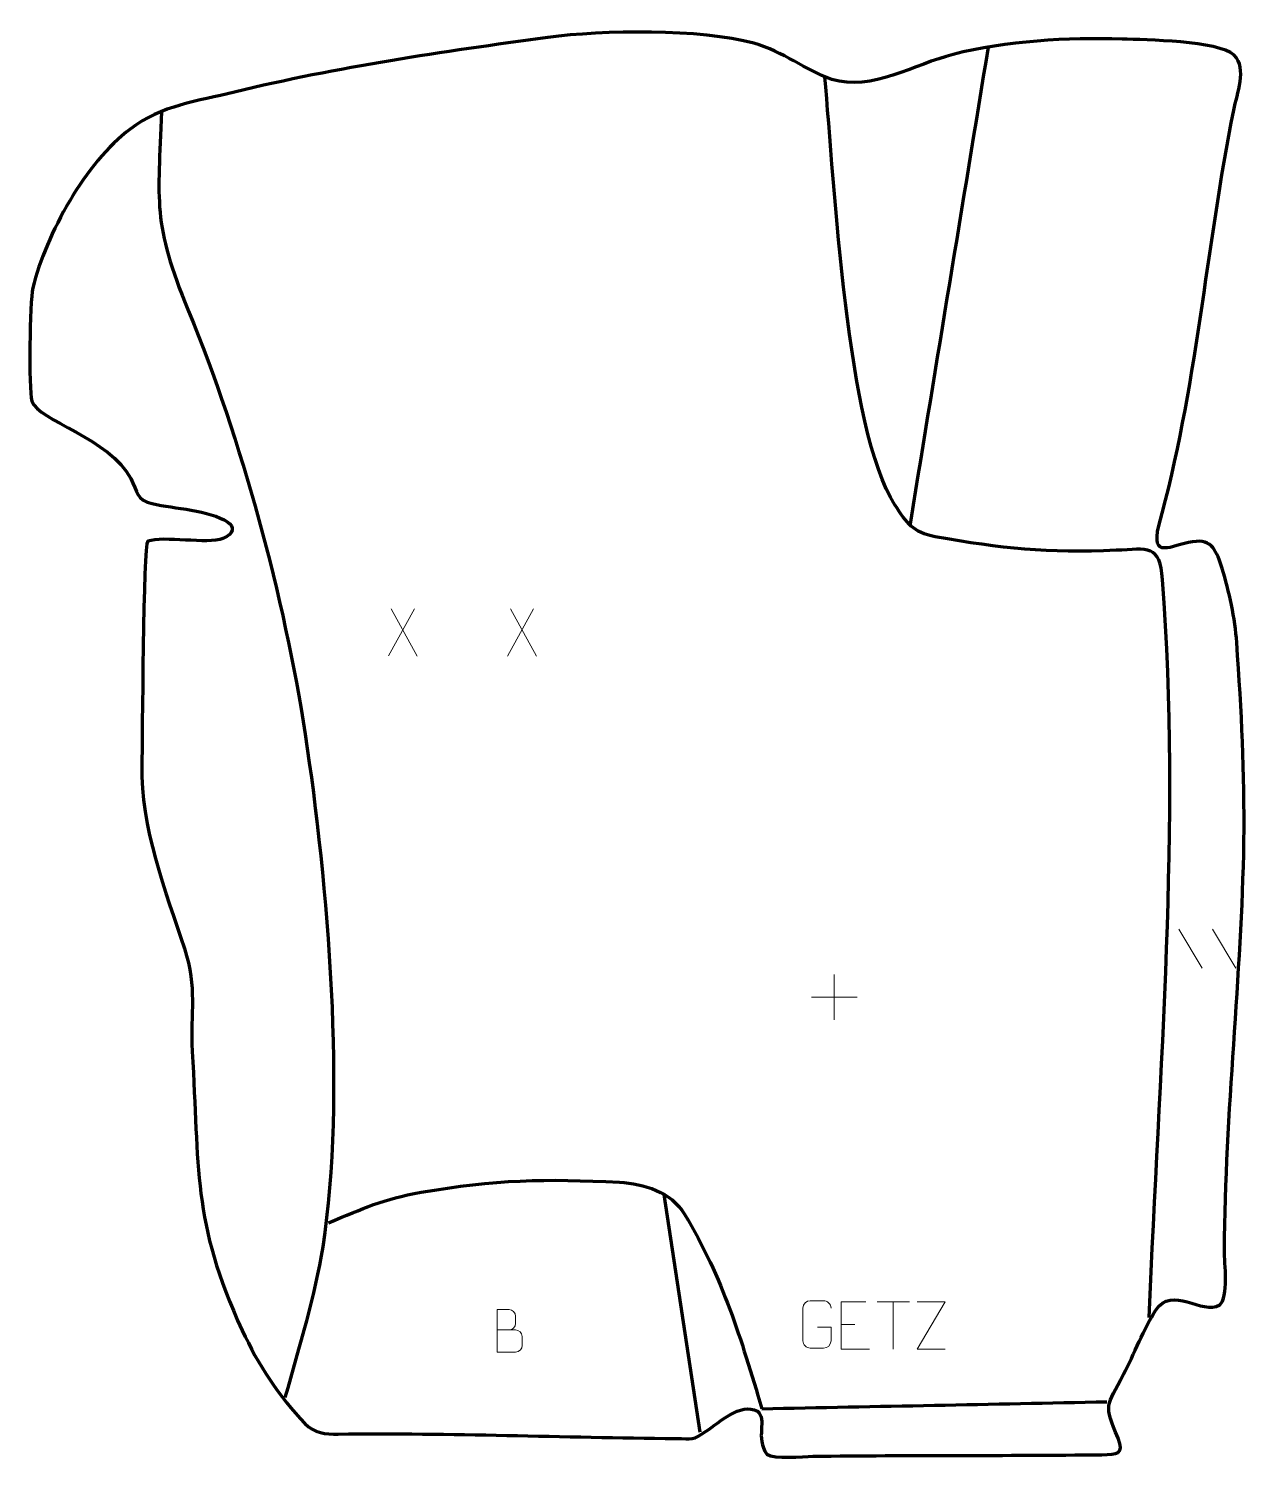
# Model space of a CAD drawing. Header units: millimetres. Extents: x -616 to 27, y -18 to 737.
import ezdxf

# ---------------------------------------------------------------- set-up
doc = ezdxf.new("R2010")
doc.units = ezdxf.units.MM
doc.header["$MEASUREMENT"] = 0
doc.layers.add('layer 2', color=7, linetype='Continuous')
doc.layers.add('layer 3', color=7, linetype='Continuous')

msp = doc.modelspace()

# ---------------------------------------------------------------- linework, layer by layer
at = {"layer": 'layer 2', "color": 142, "lineweight": 158}
for points, knots in [([(-109.6489, 727.0851), (-123.2564, 644.0247), (-136.8643, 560.9644), (-150.4713, 477.9039), (-150.4713, 477.9039), (-150.4713, 477.9039), (-150.8148, 475.8074), (-150.8148, 475.8074)], [0, 0, 0, 0, 0.33333333, 0.33333333, 0.33333333, 0.33333333, 1, 1, 1, 1]), ([(-24.6751, 57.302), (-19.4214, 186.871), (-7.8525, 316.6398), (-17.6558, 446.213), (-17.6558, 446.213), (-19.0831, 465.0772), (-25.1848, 462.5437), (-42.1067, 461.76), (-42.1067, 461.76), (-78.432, 460.0775), (-102.3824, 462.6535), (-137.5434, 468.9151), (-137.5434, 468.9151), (-149.5157, 471.3152), (-152.3475, 475.9644), (-158.8218, 485.6804), (-158.8218, 485.6804), (-184.4011, 525.9417), (-190.5279, 654.1114), (-195.8001, 711.4695)], [0, 0, 0, 0, 0.16666667, 0.16666667, 0.16666667, 0.16666667, 0.33333333, 0.33333333, 0.33333333, 0.33333333, 0.5, 0.5, 0.5, 0.5, 0.66666667, 0.66666667, 0.66666667, 0.66666667, 1, 1, 1, 1]), ([(-545.6302, 693.1341), (-547.3455, 645.1228), (-550.6225, 634.4713), (-531.3981, 587.9364), (-531.3981, 587.9364), (-503.6144, 520.6828), (-480.6986, 436.0931), (-469.8499, 364.7459), (-469.8499, 364.7459), (-458.0021, 286.8282), (-448.1361, 173.2907), (-460.597, 94.6038), (-460.597, 94.6038), (-464.6683, 68.895), (-472.7936, 42.5531), (-480.4864, 15.0352)], [0, 0, 0, 0, 0.2, 0.2, 0.2, 0.2, 0.4, 0.4, 0.4, 0.4, 0.6, 0.6, 0.6, 0.6, 1, 1, 1, 1]), ([(-457.5339, 107.1765), (-439.0343, 114.8095), (-428.914, 119.7593), (-408.7082, 123.2804), (-408.7082, 123.2804), (-370.0432, 130.0184), (-342.7127, 130.5878), (-304.0781, 128.5541), (-304.0781, 128.5541), (-291.0517, 127.8489), (-276.9491, 123.5224), (-269.8401, 111.7571), (-269.8401, 111.7571), (-249.1167, 77.462), (-240.2759, 46.5108), (-228.9335, 9.1481)], [0, 0, 0, 0, 0.2, 0.2, 0.2, 0.2, 0.4, 0.4, 0.4, 0.4, 0.6, 0.6, 0.6, 0.6, 1, 1, 1, 1])]:
    msp.add_open_spline(points, degree=3, knots=knots, dxfattribs=at)
for points in [[(-280.6742, 122.1468), (-280.6742, 122.1468), (-261.6097, -3.155), (-261.6097, -3.155)], [(-228.9335, 9.1481), (-168.2999, 10.3826), (-107.6662, 11.6181), (-47.0326, 12.8523)]]:
    msp.add_open_spline(points, degree=3, dxfattribs=at)
at = {"layer": 'layer 3', "color": 242, "lineweight": 158}
msp.add_open_spline([(-507.1357, 703.3173), (-452.5364, 716.6655), (-397.5471, 724.5439), (-341.86, 732.2167), (-341.86, 732.2167), (-313.0313, 735.9881), (-261.2426, 736.8354), (-233.2168, 729.0766), (-233.2168, 729.0766), (-217.5839, 724.7487), (-206.2507, 714.9946), (-192.0677, 710.0351), (-192.0677, 710.0351), (-171.4184, 703.5078), (-148.1615, 718.2279), (-128.0312, 723.2685), (-128.0312, 723.2685), (-100.3583, 730.2493), (-67.4875, 732.2477), (-39.0363, 731.3105), (-39.0363, 731.3105), (-26.4247, 730.9329), (11.3668, 730.4838), (20.1444, 722.8608), (20.1444, 722.8608), (27.0965, 715.5486), (21.6505, 702.4968), (19.9215, 693.9172), (19.9215, 693.9172), (5.3569, 621.1066), (0.3335, 546.2707), (-19.6098, 474.6868), (-19.6098, 474.6868), (-23.9534, 456.6718), (-13.1769, 464.3349), (-1.9057, 466.2562), (-1.9057, 466.2562), (8.7619, 468.0745), (10.9114, 461.0291), (13.7481, 452.1254), (13.7481, 452.1254), (17.4846, 440.3974), (20.5894, 425.6916), (21.4583, 413.1663), (21.4583, 413.1663), (24.0516, 375.9326), (25.6923, 345.7163), (25.2754, 308.312), (25.2754, 308.312), (24.1755, 237.394), (15.4106, 165.5395), (14.9973, 92.5327), (14.9973, 92.5327), (14.9608, 86.0766), (17.3401, 67.6448), (12.5142, 63.8756), (12.5142, 63.8756), (3.1472, 58.3281), (-12.4403, 74.6216), (-21.3188, 61.0352), (-21.3188, 61.0352), (-27.3614, 51.4103), (-32.7102, 37.9234), (-38.1776, 27.3371), (-38.1776, 27.3371), (-47.2527, 9.9973), (-48.7413, 11.7472), (-41.0945, -6.4451), (-41.0945, -6.4451), (-37.6134, -14.7271), (-41.7329, -14.9969), (-49.6429, -15.0921), (-49.6429, -15.0921), (-100.3886, -15.7022), (-151.2328, -15.2167), (-202.0377, -15.8917), (-202.0377, -15.8917), (-207.5964, -15.9655), (-222.3356, -17.5504), (-226.4071, -14.8579), (-226.4071, -14.8579), (-232.5821, -5.9935), (-226.0194, 3.352), (-231.3116, 7.8829), (-231.3116, 7.8829), (-240.4167, 12.5434), (-251.1846, 2.0676), (-258.3161, -2.7034), (-258.3161, -2.7034), (-265.7231, -7.6587), (-265.2277, -6.6041), (-274.4223, -6.5215), (-274.4223, -6.5215), (-333.6701, -5.9892), (-393.3273, -3.4471), (-452.5074, -4.1985), (-452.5074, -4.1985), (-459.0675, -4.2818), (-464.9615, -3.8324), (-470.0224, 1.4056), (-470.0224, 1.4056), (-483.561, 15.418), (-494.8663, 32.7893), (-503.0312, 50.4344), (-503.0312, 50.4344), (-529.7961, 107.8725), (-525.5294, 136.2964), (-529.4861, 197.5598), (-529.4861, 197.5598), (-530.5585, 218.4226), (-526.6496, 230.6497), (-533.5349, 251.7359), (-533.5349, 251.7359), (-543.4053, 281.8057), (-556.8491, 316.2844), (-556.0113, 348.4031), (-556.0113, 348.4031), (-555.725, 359.3811), (-555.3339, 465.6568), (-552.896, 466.5191), (-552.896, 466.5191), (-544.4575, 469.5038), (-521.5542, 464.7865), (-513.1902, 468.0181), (-513.1902, 468.0181), (-507.1213, 470.363), (-507.2977, 474.4883), (-510.6289, 476.6356), (-510.6289, 476.6356), (-520.6731, 483.1101), (-538.8081, 483.6474), (-550.5565, 486.3926), (-550.5565, 486.3926), (-558.7444, 488.3059), (-558.2977, 492.4208), (-561.8544, 499.6933), (-561.8544, 499.6933), (-572.7848, 520.5861), (-610.4498, 530.2409), (-614.0738, 540.3191), (-614.0738, 540.3191), (-615.7122, 547.4711), (-615.1634, 592.3593), (-613.5142, 600.1454), (-613.5142, 600.1454), (-606.3983, 628.6636), (-585.7646, 666.155), (-562.1368, 683.8986), (-562.1368, 683.8986), (-545.4387, 696.4381), (-526.8133, 698.5859), (-507.1357, 703.3173)], degree=3, knots=[0, 0, 0, 0, 0.02564103, 0.02564103, 0.02564103, 0.02564103, 0.05128205, 0.05128205, 0.05128205, 0.05128205, 0.07692308, 0.07692308, 0.07692308, 0.07692308, 0.1025641, 0.1025641, 0.1025641, 0.1025641, 0.12820513, 0.12820513, 0.12820513, 0.12820513, 0.15384615, 0.15384615, 0.15384615, 0.15384615, 0.17948718, 0.17948718, 0.17948718, 0.17948718, 0.20512821, 0.20512821, 0.20512821, 0.20512821, 0.23076923, 0.23076923, 0.23076923, 0.23076923, 0.25641026, 0.25641026, 0.25641026, 0.25641026, 0.28205128, 0.28205128, 0.28205128, 0.28205128, 0.30769231, 0.30769231, 0.30769231, 0.30769231, 0.33333333, 0.33333333, 0.33333333, 0.33333333, 0.35897436, 0.35897436, 0.35897436, 0.35897436, 0.38461538, 0.38461538, 0.38461538, 0.38461538, 0.41025641, 0.41025641, 0.41025641, 0.41025641, 0.43589744, 0.43589744, 0.43589744, 0.43589744, 0.46153846, 0.46153846, 0.46153846, 0.46153846, 0.48717949, 0.48717949, 0.48717949, 0.48717949, 0.51282051, 0.51282051, 0.51282051, 0.51282051, 0.53846154, 0.53846154, 0.53846154, 0.53846154, 0.56410256, 0.56410256, 0.56410256, 0.56410256, 0.58974359, 0.58974359, 0.58974359, 0.58974359, 0.61538462, 0.61538462, 0.61538462, 0.61538462, 0.64102564, 0.64102564, 0.64102564, 0.64102564, 0.66666667, 0.66666667, 0.66666667, 0.66666667, 0.69230769, 0.69230769, 0.69230769, 0.69230769, 0.71794872, 0.71794872, 0.71794872, 0.71794872, 0.74358974, 0.74358974, 0.74358974, 0.74358974, 0.76923077, 0.76923077, 0.76923077, 0.76923077, 0.79487179, 0.79487179, 0.79487179, 0.79487179, 0.82051282, 0.82051282, 0.82051282, 0.82051282, 0.84615385, 0.84615385, 0.84615385, 0.84615385, 0.87179487, 0.87179487, 0.87179487, 0.87179487, 0.8974359, 0.8974359, 0.8974359, 0.8974359, 0.92307692, 0.92307692, 0.92307692, 0.92307692, 0.94871795, 0.94871795, 0.94871795, 0.94871795, 1, 1, 1, 1], dxfattribs=at)
at = {"layer": 'layer 3', "color": 250, "lineweight": 9}
for points in [[(-412.1811, 430.9508), (-412.1811, 430.9508), (-425.9217, 406.055), (-425.9217, 406.055)], [(-424.4671, 430.9508), (-424.4671, 430.9508), (-410.7265, 405.9973), (-410.7265, 405.9973)], [(-349.3432, 430.9219), (-349.3432, 430.9219), (-363.0838, 406.0261), (-363.0838, 406.0261)], [(-361.6292, 430.9219), (-361.6292, 430.9219), (-347.8886, 405.9684), (-347.8886, 405.9684)], [(-9.0797, 262.0279), (-9.0797, 262.0279), (3.2846, 241.4836), (3.2846, 241.4836)], [(8.6502, 262.0279), (8.6502, 262.0279), (21.0145, 241.4836), (21.0145, 241.4836)], [(-190.7834, 238.1506), (-190.7834, 238.1506), (-190.7834, 214.1727), (-190.7834, 214.1727)], [(-202.7723, 226.1616), (-202.7723, 226.1616), (-178.7944, 226.1616), (-178.7944, 226.1616)], [(-168.1565, 65.4656), (-168.1565, 65.4656), (-151.1693, 65.4656), (-151.1693, 65.4656)], [(-159.6627, 40.5356), (-159.6627, 40.5356), (-159.6627, 65.4891), (-159.6627, 65.4891)], [(-187.0958, 53.6094), (-187.0958, 53.6094), (-179.9277, 53.6094), (-179.9277, 53.6094)]]:
    msp.add_open_spline(points, degree=3, dxfattribs=at)
for points, knots in [([(-368.6784, 50.672), (-365.4194, 50.6724), (-362.16, 50.6724), (-358.9003, 50.672), (-358.9003, 50.672), (-357.131, 50.6565), (-355.4081, 49.1015), (-355.4081, 47.2657), (-355.4081, 47.2657), (-355.4084, 46.2549), (-355.4084, 43.5236), (-355.4081, 42.5125), (-355.4081, 42.5125), (-355.3922, 40.8484), (-356.7735, 39.0446), (-358.8529, 39.0598), (-358.8529, 39.0598), (-362.1129, 39.0601), (-365.3726, 39.0601), (-368.6319, 39.0598), (-368.6319, 39.0598), (-368.6319, 46.5102), (-368.6319, 53.9603), (-368.6319, 61.4101), (-368.6319, 61.4101), (-366.5058, 61.4101), (-364.3794, 61.4101), (-362.2529, 61.4101), (-362.2529, 61.4101), (-360.7474, 61.4259), (-358.8694, 59.7147), (-358.8535, 57.957), (-358.8535, 57.957), (-358.8539, 56.1064), (-358.8539, 55.9757), (-358.8535, 54.1248), (-358.8535, 54.1248), (-358.8381, 52.2742), (-360.499, 50.6565), (-362.2994, 50.672)], [0, 0, 0, 0, 0.09090909, 0.09090909, 0.09090909, 0.09090909, 0.18181818, 0.18181818, 0.18181818, 0.18181818, 0.27272727, 0.27272727, 0.27272727, 0.27272727, 0.36363636, 0.36363636, 0.36363636, 0.36363636, 0.45454545, 0.45454545, 0.45454545, 0.45454545, 0.54545455, 0.54545455, 0.54545455, 0.54545455, 0.63636364, 0.63636364, 0.63636364, 0.63636364, 0.72727273, 0.72727273, 0.72727273, 0.72727273, 0.81818182, 0.81818182, 0.81818182, 0.81818182, 1, 1, 1, 1]), ([(-199.6728, 52.1184), (-199.6728, 52.1184), (-192.5047, 52.1184), (-192.5047, 52.1184), (-192.5047, 52.1184), (-192.5047, 52.1184), (-192.5047, 44.9503), (-192.5047, 44.9503), (-192.5047, 44.9503), (-192.6444, 42.6269), (-194.3216, 41.1473), (-196.4694, 41.1365), (-196.4694, 41.1365), (-198.8012, 41.1369), (-201.1332, 41.1369), (-203.4647, 41.1365), (-203.4647, 41.1365), (-205.3896, 41.0311), (-207.3618, 42.9156), (-207.3506, 44.9329), (-207.3506, 44.9329), (-207.3502, 50.703), (-207.3502, 56.4727), (-207.3506, 62.242), (-207.3506, 62.242), (-207.3464, 64.3801), (-205.5996, 66.0993), (-203.4473, 66.0859), (-203.4473, 66.0859), (-201.1216, 66.0859), (-198.7955, 66.0859), (-196.4694, 66.0859), (-196.4694, 66.0859), (-194.5227, 66.1213), (-192.5313, 64.6298), (-192.5047, 62.1921)], [0, 0, 0, 0, 0.1, 0.1, 0.1, 0.1, 0.2, 0.2, 0.2, 0.2, 0.3, 0.3, 0.3, 0.3, 0.4, 0.4, 0.4, 0.4, 0.5, 0.5, 0.5, 0.5, 0.6, 0.6, 0.6, 0.6, 0.7, 0.7, 0.7, 0.7, 0.8, 0.8, 0.8, 0.8, 1, 1, 1, 1]), ([(-174.2219, 65.4891), (-174.2219, 65.4891), (-187.0958, 65.4891), (-187.0958, 65.4891), (-187.0958, 65.4891), (-187.0958, 65.4891), (-187.0958, 40.5355), (-187.0958, 40.5355), (-187.0958, 40.5355), (-187.0958, 40.5355), (-172.23, 40.5355), (-172.23, 40.5355)], [0, 0, 0, 0, 0.25, 0.25, 0.25, 0.25, 0.5, 0.5, 0.5, 0.5, 1, 1, 1, 1]), ([(-132.3655, 40.5336), (-132.3655, 40.5336), (-146.9845, 40.5336), (-146.9845, 40.5336), (-146.9845, 40.5336), (-146.9845, 40.5336), (-132.3412, 65.491), (-132.3412, 65.491), (-132.3412, 65.491), (-132.3412, 65.491), (-146.9845, 65.491), (-146.9845, 65.491)], [0, 0, 0, 0, 0.25, 0.25, 0.25, 0.25, 0.5, 0.5, 0.5, 0.5, 1, 1, 1, 1])]:
    msp.add_open_spline(points, degree=3, knots=knots, dxfattribs=at)

doc.saveas('drawing.dxf')
